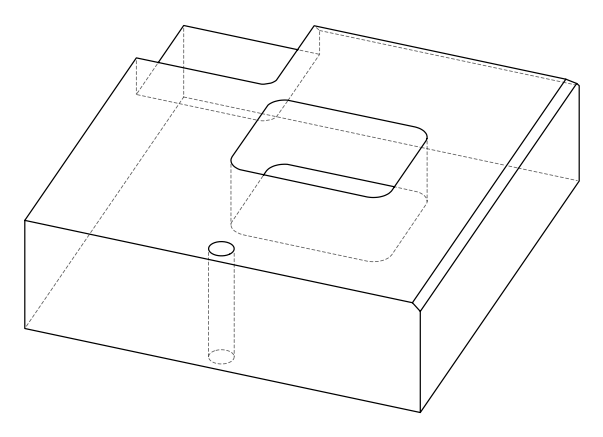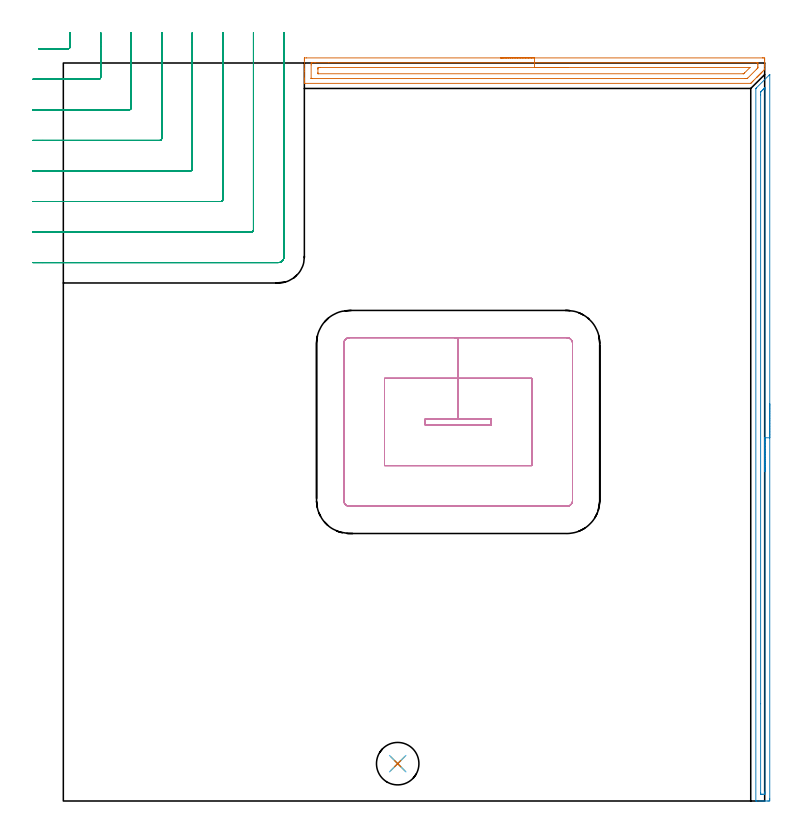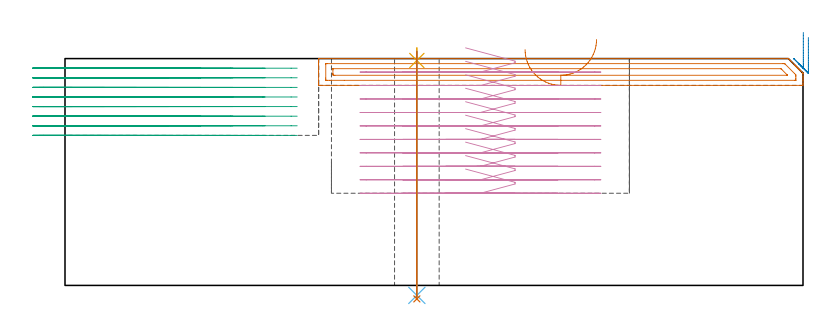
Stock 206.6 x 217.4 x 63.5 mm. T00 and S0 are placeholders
(PLAN: 7 operations, 5 tool changes, 28.8 min)
(1 AREA_MILL | FG_CHAMFER_SURFACE | UGT0205_001 | 3.43 min | 3948 mm3)
(2 AREA_MILL_1 | FG_CHAMFER_SURFACE_1 | UGT0205_001 | 3.56 min | 1777 mm3)
(3 MILL_CORNER_NOTCH_RECTANGULAR | CORNER_NOTCH_RECTANGULAR | NXT0201_011 | Follow Part, ap 3, ae 75% | 11.43 min | 98517 mm3)
(4 MILL_RECTANGULAR_POCKET | POCKET_RECTANGULAR_STRAIGHT | NXT0201_012 | Follow Part, ap 4, ae 75% | 9.81 min | 203542 mm3)
(5 SPOT_DRILL | STEP1HOLE | NXT0321_9005460120000 | 0.03 min | 4 mm3)
(6 DRILL_THROUGH_HOLE_INTO_CENTER | STEP1HOLE | NXT0301_042 | 0.27 min | 2505 mm3)
(7 DRILL_TO_ENLARGE_THROUGH_HOLE | STEP1HOLE | NXT0301_096 | 0.28 min | 5281 mm3)
(TOOL UGT0205_001 | Chamfer Mill 20 x 3 x 45 deg. | D20 FL50 Z2)
(TOOL NXT0201_011 | ENDMILL 12mm [2P460-1200-NA 1630] | D12 FL38 Z6)
(TOOL NXT0201_012 | ENDMILL 16mm [2P460-1600-NA 1630] | D16 FL38 Z6)
(TOOL NXT0321_9005460120000 | NC Spot Drill, 142deg, 12mm, Carbide, Uncoated | D12 PA142 FL30 Z2)
(TOOL NXT0301_042 | Carbide Drill 7.1mm [860.1-0710-057A1-MM 2214] | D7.1 PA140 FL85 Z2)
(TOOL NXT0301_096 | Carbide Drill 12.5mm [860.1-1250-063A1-MM 2214] | D12.5 PA140 FL77 Z2)
(OP 1 AREA_MILL)
G17 G21 G94 G90
T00 M6
G54
G17 G0 G90 X128.8 Y218.9 S1061 M3
G43 Z73.5 H0
Z66.
G94 G1 X128.838 Z65.128 F250.
X128.952 Z64.264
X129.141 Z63.412
X129.403 Z62.58
X129.737 Z61.774
X130.14 Z61.
X130.608 Z60.264
X131.14 Z59.572
X131.729 Z58.929
X132.372 Z58.34
X133.064 Z57.808
X133.8 Z57.34
X134.574 Z56.937
X135.38 Z56.603
X136.212 Z56.341
X137.064 Z56.152
X137.928 Z56.038
X138.8 Z56.
X206.024
X206.159 Y218.899 Z56.001
X206.599 Y218.891 Z56.005
X206.6 Y218.541 Z56.356
Y218.278 Z56.619
Y217.647 Z57.249
Y217.384 Z57.512
Y216.857 Z58.042
Y216.491 Z58.409
Y215.597 Z59.303
X206.599 Y215.57 Z59.33
X206.59 Y215.502 Z59.397
X206.459 Y215.358 Z59.541
X206.036 Y214.936 Z59.964
X205.805 Y214.703 Z60.193
X205.727 Y214.626 Z60.273
X205.582 Y214.482 Z60.418
X205.507 Y214.405 Z60.491
X205.43 Y214.33 Z60.57
X205.283 Y214.183 Z60.717
X205.209 Y214.107 Z60.789
X205.133 Y214.033 Z60.866
X204.984 Y213.884 Z61.015
X204.911 Y213.81 Z61.087
X204.836 Y213.736 Z61.163
X204.685 Y213.585 Z61.314
X204.613 Y213.512 Z61.385
X204.54 Y213.439 Z61.46
X204.386 Y213.286 Z61.613
X204.315 Y213.214 Z61.683
X204.243 Y213.142 Z61.757
X203.352 Y212.252 Z62.647
X203.122 Y212.022 Z62.878
X202.907 Y211.806 Z63.091
X202.567 Y211.467 Z63.432
X202.511 Y211.412 Z63.485
X202.495 Y211.406 Z63.492
X202.462 Y211.4 Z63.5
X71.131
X71.01 Y211.403 Z63.488
X71.007 Y211.449 Z63.443
X71. Y211.767 Z63.132
Y212.389 Z62.51
Y212.916 Z61.979
Y214.967 Z59.931
Y215.597 Z59.298
X71.001 Y218.278 Z56.618
X71.003 Y218.854 Z56.043
X71.007 Y218.891 Z56.005
X71.576 Y218.9 Z56.
X138.8
Y217.486 Z57.414
X204.243 Y217.485 Z57.415
X204.344 Y217.484 Z57.416
X204.546 Y217.48 Z57.42
X204.591 Y217.478 Z57.422
X204.594 Y217.466 Z57.434
X204.597 Y217.435 Z57.465
X204.599 Y217.384 Z57.516
X204.6 Y217.026 Z57.874
X204.599 Y216.491 Z58.409
X204.597 Y216.135 Z58.765
X204.59 Y215.999 Z58.901
X204.579 Y215.941 Z58.959
X204.537 Y215.896 Z59.004
X204.247 Y215.597 Z59.303
X201.572 Y212.921 Z61.979
X201.566 Y212.916 Z61.984
X201.463 Y212.824 Z62.076
X201.086 Y212.818 Z62.082
X200.884 Y212.815 Z62.085
X73.357
X73.256 Y212.816 Z62.084
X73.054 Y212.82 Z62.08
X73.009 Y212.822 Z62.078
X73.006 Y212.834 Z62.066
X73.003 Y212.865 Z62.035
X73.001 Y212.916 Z61.984
Y216.848 Z58.052
X73.008 Y217.384 Z57.516
X73.01 Y217.467 Z57.433
X73.156 Y217.479 Z57.421
X73.258 Y217.483 Z57.417
X73.357 Y217.485 Z57.415
X74.146 Y217.486 Z57.414
X78.187
X138.8
Y216.072 Z58.828
X202.118 Y216.071 Z58.829
X202.167 Y216.07 Z58.83
X202.242 Y216.065 Z58.835
X202.251 Y216.062 Z58.838
X202.244 Y216.048 Z58.852
X202.218 Y216.018 Z58.882
X200.681 Y214.481 Z60.419
X200.451 Y214.262 Z60.638
X200.416 Y214.235 Z60.665
X200.368 Y214.232 Z60.668
X200.263 Y214.229 Z60.671
X75.07
X75.03 Y214.232 Z60.668
X75.015 Y214.234 Z60.666
X75.01 Y214.288 Z60.612
X75.002 Y214.565 Z60.335
X75. Y215.597 Z59.303
X75.001 Y215.734 Z59.166
X75.01 Y215.873 Z59.027
X75.029 Y216.065 Z58.835
X75.138 Y216.067 Z58.833
X75.556 Y216.071 Z58.829
X138.8 Y216.072 Z58.828
X139.672 Z58.867
X140.536 Z58.98
X141.388 Z59.169
X142.22 Z59.432
X143.026 Z59.765
X143.8 Z60.168
X144.536 Z60.637
X145.228 Z61.168
X145.871 Z61.757
X146.46 Z62.401
X146.992 Z63.093
X147.46 Z63.828
X147.863 Z64.602
X148.197 Z65.408
X148.459 Z66.24
X148.648 Z67.092
X148.762 Z67.957
X148.8 Z68.828
G0 Z73.5
M5
M2
(OP 2 AREA_MILL_1)
G17 G21 G94 G90
T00 M6
G54
G17 G0 G90 X208.1 Y117. S1061 M3
G43 Z73.5 H0
Z69.4
G94 G1 Y116.962 Z68.528 F250.
Y116.848 Z67.664
Y116.659 Z66.812
Y116.397 Z65.98
Y116.063 Z65.174
Y115.66 Z64.4
Y115.191 Z63.664
Y114.66 Z62.972
Y114.071 Z62.329
Y113.428 Z61.74
Y112.736 Z61.208
Y112. Z60.74
Y111.226 Z60.337
Y110.42 Z60.003
Y109.588 Z59.741
Y108.736 Z59.552
Y107.871 Z59.438
Y107. Z59.4
X208.099 Y0.626 Z59.401
X208.097 Y0.313
X208.093 Y0.01 Z59.403
X207.792 Y0. Z59.703
X207.531 Z59.964
X206.921 Z60.573
X206.398 Z61.098
X206.05 Z61.446
X205.527 Z61.969
X205.179 Z62.316
X204.246 Z63.254
X204.122 Y0.001 Z63.37
X204.099 Y0.002 Z63.393
X204.003 Y0.01 Z63.488
X204. Y0.179 Z63.5
Y209.799
X204.004 Y209.895 Z63.489
X204.042 Y209.94 Z63.453
X204.224 Y210.125 Z63.275
X207.92 Y213.821 Z59.578
X208.049 Y213.953 Z59.443
X208.091 Y213.983 Z59.4
X208.093 Y213.975 Z59.398
X208.096 Y213.96 Z59.396
X208.1 Y213.852 Z59.4
Y107.
X206.686 Z60.814
X206.685 Y2.656 Z60.815
X206.684 Y2.414 Z60.816
X206.68 Y2.088 Z60.82
X206.679 Y2.015 Z60.821
X206.587 Y2.009 Z60.913
X206.451 Y2.002 Z61.049
X206.05 Y2.001 Z61.45
X205.58 Y2.002 Z61.92
X205.45 Y2.008 Z62.05
X205.424 Y2.01 Z62.076
X205.421 Y2.056 Z62.079
X205.417 Y2.169 Z62.083
X205.415 Y2.414 Z62.085
X205.414 Y28.654 Z62.086
Y208.011
X205.416 Y208.662 Z62.084
X205.418 Y208.784 Z62.082
X205.421 Y208.842 Z62.079
X205.429 Y208.867 Z62.071
X205.459 Y208.905 Z62.041
X205.757 Y209.206 Z61.743
X206.05 Y209.5 Z61.45
X206.197 Y209.648 Z61.303
X206.349 Y209.799 Z61.151
X206.46 Y209.907 Z61.04
X206.644 Y210.083 Z60.856
X206.679 Y210.106 Z60.821
X206.682 Y210.044 Z60.818
X206.685 Y209.799 Z60.815
Y209.601
X206.686 Y107. Z60.814
Y106.128 Z60.852
Y105.263 Z60.966
Y104.412 Z61.155
Y103.58 Z61.417
Y102.774 Z61.751
Y102. Z62.154
Y101.264 Z62.623
Y100.572 Z63.154
Y99.929 Z63.743
Y99.339 Z64.386
Y98.808 Z65.079
Y98.34 Z65.814
Y97.937 Z66.588
Y97.603 Z67.394
Y97.341 Z68.226
Y97.152 Z69.078
Y97.038 Z69.943
Y97. Z70.814
G0 Z73.5
M5
M2
(OP 3 MILL_CORNER_NOTCH_RECTANGULAR)
G17 G21 G94 G90
T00 M6
G54
G17 G0 G90 X-7.285 Y221.6 S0 M3
G43 Z73.5 H1
Z60.812
G94 G1 X-4.285 F250.
X1.404 F500.
G3 X2. Y222.196 R0.6
G1 Y223.4
Y226.4 F250.
G0 Z73.5
X-9. Y212.6
Z60.812
G1 X-6.
X10.404 F500.
G3 X11. Y213.196 R0.6
G1 Y222.196
Y223.4
Y226.4 F250.
G0 Z73.5
X-9. Y203.6
Z60.812
G1 X-6.
X19.404 F500.
G3 X20. Y204.196 R0.6
G1 Y223.4
Y226.4 F250.
G0 Z73.5
X-9. Y194.6
Z60.812
G1 X-6.
X28.403 F500.
G3 X29. Y195.197 R0.6
G1 Y223.4
Y226.4 F250.
G0 Z73.5
X-9. Y185.6
Z60.812
G1 X-6.
X37.403 F500.
G3 X38. Y186.197 R0.6
G1 Y223.4
Y226.4 F250.
G0 Z73.5
X-9. Y176.6
Z60.812
G1 X-6.
X46.403 F500.
G3 X47. Y177.197 R0.6
G1 Y223.4
Y226.4 F250.
G0 Z73.5
X-9. Y167.6
Z60.812
G1 X-6.
X55.403 F500.
G3 X56. Y168.197 R0.6
G1 Y177.197
Y223.4
Y226.4 F250.
G0 Z73.5
X-9. Y158.6
Z60.812
G1 X-6.
X63.3 F500.
G3 X65. Y160.3 R1.7
G1 Y223.399
Y226.399 F250.
G0 Z73.5
X-7.285 Y221.6
Z58.125
G1 X-4.285
X1.404 F500.
G3 X2. Y222.196 R0.6
G1 Y223.4
Y226.4 F250.
G0 Z73.5
X-9. Y212.6
Z58.125
G1 X-6.
X10.404 F500.
G3 X11. Y213.196 R0.6
G1 Y223.4
Y226.4 F250.
G0 Z73.5
X-9. Y203.6
Z58.125
G1 X-6.
X19.404 F500.
G3 X20. Y204.196 R0.6
G1 Y223.4
Y226.4 F250.
G0 Z73.5
X-9. Y194.6
Z58.125
G1 X-6.
X28.403 F500.
G3 X29. Y195.197 R0.6
G1 Y223.4
Y226.4 F250.
G0 Z73.5
X-9. Y185.6
Z58.125
G1 X-6.
X37.403 F500.
G3 X38. Y186.197 R0.6
G1 Y223.4
Y226.4 F250.
G0 Z73.5
X-9. Y176.6
Z58.125
G1 X-6.
X46.403 F500.
G3 X47. Y177.197 R0.6
G1 Y223.4
Y226.4 F250.
G0 Z73.5
X-9. Y167.6
Z58.125
G1 X-6.
X55.403 F500.
G3 X56. Y168.197 R0.6
G1 Y223.4
Y226.4 F250.
G0 Z73.5
X-9. Y158.6
Z58.125
G1 X-6.
X63.3 F500.
G3 X65. Y160.3 R1.7
G1 Y223.4
Y226.4 F250.
G0 Z73.5
X-7.285 Y221.6
Z55.437
G1 X-4.285
X1.404 F500.
G3 X2. Y222.196 R0.6
G1 Y223.4
Y226.4 F250.
G0 Z73.5
X-9. Y212.6
Z55.437
G1 X-6.
X10.404 F500.
G3 X11. Y213.196 R0.6
G1 Y223.4
Y226.4 F250.
G0 Z73.5
X-9. Y203.6
Z55.437
G1 X-6.
X19.404 F500.
G3 X20. Y204.196 R0.6
G1 Y223.4
Y226.4 F250.
G0 Z73.5
X-9. Y194.6
Z55.437
G1 X-6.
X28.403 F500.
G3 X29. Y195.197 R0.6
G1 Y223.4
Y226.4 F250.
G0 Z73.5
X-9. Y185.6
Z55.437
G1 X-6.
X37.403 F500.
G3 X38. Y186.197 R0.6
G1 Y223.4
Y226.4 F250.
G0 Z73.5
X-9. Y176.6
Z55.437
G1 X-6.
X46.403 F500.
G3 X47. Y177.197 R0.6
G1 Y223.4
Y226.4 F250.
G0 Z73.5
X-9. Y167.6
Z55.437
G1 X-6.
X55.403 F500.
G3 X56. Y168.197 R0.6
G1 Y223.4
Y226.4 F250.
G0 Z73.5
X-9. Y158.6
Z55.437
G1 X-6.
X63.3 F500.
G3 X65. Y160.3 R1.7
G1 Y223.4
Y226.4 F250.
G0 Z73.5
X-7.285 Y221.6
Z52.75
G1 X-4.285
X1.404 F500.
G3 X2. Y222.196 R0.6
G1 Y223.4
Y226.4 F250.
G0 Z73.5
X-9. Y212.6
Z52.75
G1 X-6.
X10.404 F500.
G3 X11. Y213.196 R0.6
G1 Y223.4
Y226.4 F250.
G0 Z73.5
X-9. Y203.6
Z52.75
G1 X-6.
X19.404 F500.
G3 X20. Y204.196 R0.6
G1 Y223.4
Y226.4 F250.
G0 Z73.5
X-9. Y194.6
Z52.75
G1 X-6.
X28.403 F500.
G3 X29. Y195.197 R0.6
G1 Y223.4
Y226.4 F250.
G0 Z73.5
X-9. Y185.6
Z52.75
G1 X-6.
X37.403 F500.
G3 X38. Y186.197 R0.6
G1 Y223.4
Y226.4 F250.
G0 Z73.5
X-9. Y176.6
Z52.75
G1 X-6.
X46.403 F500.
G3 X47. Y177.197 R0.6
G1 Y223.4
Y226.4 F250.
G0 Z73.5
X-9. Y167.6
Z52.75
G1 X-6.
X55.403 F500.
G3 X56. Y168.197 R0.6
G1 Y223.4
Y226.4 F250.
G0 Z73.5
X-9. Y158.6
Z52.75
G1 X-6.
X63.3 F500.
G3 X65. Y160.3 R1.7
G1 Y223.4
Y226.4 F250.
G0 Z73.5
X-7.285 Y221.6
Z50.062
G1 X-4.285
X1.404 F500.
G3 X2. Y222.196 R0.6
G1 Y223.4
Y226.4 F250.
G0 Z73.5
X-9. Y212.6
Z50.062
G1 X-6.
X10.404 F500.
G3 X11. Y213.196 R0.6
G1 Y223.4
Y226.4 F250.
G0 Z73.5
X-9. Y203.6
Z50.062
G1 X-6.
X19.404 F500.
G3 X20. Y204.196 R0.6
G1 Y223.4
Y226.4 F250.
G0 Z73.5
X-9. Y194.6
Z50.062
G1 X-6.
X28.403 F500.
G3 X29. Y195.197 R0.6
G1 Y223.4
Y226.4 F250.
G0 Z73.5
X-9. Y185.6
Z50.062
G1 X-6.
X37.403 F500.
G3 X38. Y186.197 R0.6
G1 Y223.4
Y226.4 F250.
G0 Z73.5
X-9. Y176.6
Z50.062
G1 X-6.
X46.403 F500.
G3 X47. Y177.197 R0.6
G1 Y223.4
Y226.4 F250.
G0 Z73.5
X-9. Y167.6
Z50.062
G1 X-6.
X55.403 F500.
G3 X56. Y168.197 R0.6
G1 Y223.4
Y226.4 F250.
G0 Z73.5
X-9. Y158.6
Z50.062
G1 X-6.
X63.3 F500.
G3 X65. Y160.3 R1.7
G1 Y223.4
Y226.4 F250.
G0 Z73.5
X-7.285 Y221.6
Z47.375
G1 X-4.285
X1.404 F500.
G3 X2. Y222.196 R0.6
G1 Y223.4
Y226.4 F250.
G0 Z73.5
X-9. Y212.6
Z47.375
G1 X-6.
X10.404 F500.
G3 X11. Y213.196 R0.6
G1 Y223.4
Y226.4 F250.
G0 Z73.5
X-9. Y203.6
Z47.375
G1 X-6.
X19.404 F500.
G3 X20. Y204.196 R0.6
G1 Y223.4
Y226.4 F250.
G0 Z73.5
X-9. Y194.6
Z47.375
G1 X-6.
X28.403 F500.
G3 X29. Y195.197 R0.6
G1 Y223.4
Y226.4 F250.
G0 Z73.5
X-9. Y185.6
Z47.375
G1 X-6.
X37.403 F500.
G3 X38. Y186.197 R0.6
G1 Y223.4
Y226.4 F250.
G0 Z73.5
X-9. Y176.6
Z47.375
G1 X-6.
X46.403 F500.
G3 X47. Y177.197 R0.6
G1 Y223.4
Y226.4 F250.
G0 Z73.5
X-9. Y167.6
Z47.375
G1 X-6.
X55.403 F500.
G3 X56. Y168.197 R0.6
G1 Y223.4
Y226.4 F250.
G0 Z73.5
X-9. Y158.6
Z47.375
G1 X-6.
X63.3 F500.
G3 X65. Y160.3 R1.7
G1 Y223.4
Y226.4 F250.
G0 Z73.5
X-7.285 Y221.6
Z44.687
G1 X-4.285
X1.404 F500.
G3 X2. Y222.196 R0.6
G1 Y223.4
Y226.4 F250.
G0 Z73.5
X-9. Y212.6
Z44.687
G1 X-6.
X10.404 F500.
G3 X11. Y213.196 R0.6
G1 Y223.4
Y226.4 F250.
G0 Z73.5
X-9. Y203.6
Z44.687
G1 X-6.
X19.404 F500.
G3 X20. Y204.196 R0.6
G1 Y223.4
Y226.4 F250.
G0 Z73.5
X-9. Y194.6
Z44.687
G1 X-6.
X28.403 F500.
G3 X29. Y195.197 R0.6
G1 Y223.4
Y226.4 F250.
G0 Z73.5
X-9. Y185.6
Z44.687
G1 X-6.
X37.403 F500.
G3 X38. Y186.197 R0.6
G1 Y223.4
Y226.4 F250.
G0 Z73.5
X-9. Y176.6
Z44.687
G1 X-6.
X46.403 F500.
G3 X47. Y177.197 R0.6
G1 Y223.4
Y226.4 F250.
G0 Z73.5
X-9. Y167.6
Z44.687
G1 X-6.
X55.403 F500.
G3 X56. Y168.197 R0.6
G1 Y223.4
Y226.4 F250.
G0 Z73.5
X-9. Y158.6
Z44.687
G1 X-6.
X63.3 F500.
G3 X65. Y160.3 R1.7
G1 Y223.4
Y226.4 F250.
G0 Z73.5
X-7.285 Y221.6
Z42.
G1 X-4.285
X1.404 F500.
G3 X2. Y222.196 R0.6
G1 Y223.4
Y226.4 F250.
G0 Z73.5
X-9. Y212.6
Z42.
G1 X-6.
X10.404 F500.
G3 X11. Y213.196 R0.6
G1 Y223.4
Y226.4 F250.
G0 Z73.5
X-9. Y203.6
Z42.
G1 X-6.
X19.404 F500.
G3 X20. Y204.196 R0.6
G1 Y223.4
Y226.4 F250.
G0 Z73.5
X-9. Y194.6
Z42.
G1 X-6.
X28.403 F500.
G3 X29. Y195.197 R0.6
G1 Y223.4
Y226.4 F250.
G0 Z73.5
X-9. Y185.6
Z42.
G1 X-6.
X37.403 F500.
G3 X38. Y186.197 R0.6
G1 Y223.4
Y226.4 F250.
G0 Z73.5
X-9. Y176.6
Z42.
G1 X-6.
X46.403 F500.
G3 X47. Y177.197 R0.6
G1 Y223.4
Y226.4 F250.
G0 Z73.5
X-9. Y167.6
Z42.
G1 X-6.
X55.403 F500.
G3 X56. Y168.197 R0.6
G1 Y223.4
Y226.4 F250.
G0 Z73.5
X-9. Y158.6
Z42.
G1 X-6.
X63.3 F500.
G3 X65. Y160.3 R1.7
G1 Y223.4
Y226.4 F250.
G0 Z73.5
M5
M2
(OP 4 MILL_RECTANGULAR_POCKET)
G17 G21 G94 G90
T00 M6
G54
G17 G0 G90 X112.134 Y110.8 S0 M3
G43 Z73.5 H1
Z66.5
G94 G1 X126. Z62.785 F250.
Y112.5 Z62.329
X116.3 Z59.73
X106.6 F500.
Y110.8
X126.
Y112.5
X116.3
Y124.5
X94.6
Y98.8
X138.
Y124.5
X116.3
Y136.5
X84.3
G3 X82.6 Y134.8 R1.7
G1 Y88.5
G3 X84.3 Y86.8 R1.7
G1 X148.3
G3 X150. Y88.5 R1.7
G1 Y134.8
G3 X148.3 Y136.5 R1.7
G1 X116.3
X115.3
G0 X112.134 Y110.8 Z62.73
G1 X126. Z59.015 F250.
Y112.5 Z58.559
X116.3 Z55.96
X106.6 F500.
Y110.8
X126.
Y112.5
X116.3
Y124.5
X94.6
Y98.8
X138.
Y124.5
X116.3
Y136.5
X84.3
G3 X82.6 Y134.8 R1.7
G1 Y88.5
G3 X84.3 Y86.8 R1.7
G1 X148.3
G3 X150. Y88.5 R1.7
G1 Y134.8
G3 X148.3 Y136.5 R1.7
G1 X116.3
X115.3
G0 X112.134 Y110.8 Z58.96
G1 X126. Z55.245 F250.
Y112.5 Z54.789
X116.3 Z52.19
X106.6 F500.
Y110.8
X126.
Y112.5
X116.3
Y124.5
X94.6
Y98.8
X138.
Y124.5
X116.3
Y136.5
X84.3
G3 X82.6 Y134.8 R1.7
G1 Y88.5
G3 X84.3 Y86.8 R1.7
G1 X148.3
G3 X150. Y88.5 R1.7
G1 Y134.8
G3 X148.3 Y136.5 R1.7
G1 X116.3
X115.3
G0 X112.134 Y110.8 Z55.19
G1 X126. Z51.475 F250.
Y112.5 Z51.019
X116.3 Z48.42
X106.6 F500.
Y110.8
X126.
Y112.5
X116.3
Y124.5
X94.6
Y98.8
X138.
Y124.5
X116.3
Y136.5
X84.3
G3 X82.6 Y134.8 R1.7
G1 Y88.5
G3 X84.3 Y86.8 R1.7
G1 X148.3
G3 X150. Y88.5 R1.7
G1 Y134.8
G3 X148.3 Y136.5 R1.7
G1 X116.3
X115.3
G0 X112.134 Y110.8 Z51.42
G1 X126. Z47.705 F250.
Y112.5 Z47.249
X116.3 Z44.65
X106.6 F500.
Y110.8
X126.
Y112.5
X116.3
Y124.5
X94.6
Y98.8
X138.
Y124.5
X116.3
Y136.5
X84.3
G3 X82.6 Y134.8 R1.7
G1 Y88.5
G3 X84.3 Y86.8 R1.7
G1 X148.3
G3 X150. Y88.5 R1.7
G1 Y134.8
G3 X148.3 Y136.5 R1.7
G1 X116.3
X115.3
G0 X112.134 Y110.8 Z47.65
G1 X126. Z43.935 F250.
Y112.5 Z43.479
X116.3 Z40.88
X106.6 F500.
Y110.8
X126.
Y112.5
X116.3
Y124.5
X94.6
Y98.8
X138.
Y124.5
X116.3
Y136.5
X84.3
G3 X82.6 Y134.8 R1.7
G1 Y88.5
G3 X84.3 Y86.8 R1.7
G1 X148.3
G3 X150. Y88.5 R1.7
G1 Y134.8
G3 X148.3 Y136.5 R1.7
G1 X116.3
X115.3
G0 X112.134 Y110.8 Z43.88
G1 X126. Z40.165 F250.
Y112.5 Z39.709
X116.3 Z37.11
X106.6 F500.
Y110.8
X126.
Y112.5
X116.3
Y124.5
X94.6
Y98.8
X138.
Y124.5
X116.3
Y136.5
X84.3
G3 X82.6 Y134.8 R1.7
G1 Y88.5
G3 X84.3 Y86.8 R1.7
G1 X148.3
G3 X150. Y88.5 R1.7
G1 Y134.8
G3 X148.3 Y136.5 R1.7
G1 X116.3
X115.3
G0 X112.134 Y110.8 Z40.11
G1 X126. Z36.395 F250.
Y112.5 Z35.939
X116.3 Z33.34
X106.6 F500.
Y110.8
X126.
Y112.5
X116.3
Y124.5
X94.6
Y98.8
X138.
Y124.5
X116.3
Y136.5
X84.3
G3 X82.6 Y134.8 R1.7
G1 Y88.5
G3 X84.3 Y86.8 R1.7
G1 X148.3
G3 X150. Y88.5 R1.7
G1 Y134.8
G3 X148.3 Y136.5 R1.7
G1 X116.3
X115.3
G0 X112.134 Y110.8 Z36.34
G1 X126. Z32.625 F250.
Y112.5 Z32.169
X116.3 Z29.57
X106.6 F500.
Y110.8
X126.
Y112.5
X116.3
Y124.5
X94.6
Y98.8
X138.
Y124.5
X116.3
Y136.5
X84.3
G3 X82.6 Y134.8 R1.7
G1 Y88.5
G3 X84.3 Y86.8 R1.7
G1 X148.3
G3 X150. Y88.5 R1.7
G1 Y134.8
G3 X148.3 Y136.5 R1.7
G1 X116.3
X115.3
G0 X112.134 Y110.8 Z32.57
G1 X126. Z28.855 F250.
Y112.5 Z28.399
X116.3 Z25.8
X106.6 F500.
Y110.8
X126.
Y112.5
X116.3
Y124.5
X94.6
Y98.8
X138.
Y124.5
X116.3
Y136.5
X84.3
G3 X82.6 Y134.8 R1.7
G1 Y88.5
G3 X84.3 Y86.8 R1.7
G1 X148.3
G3 X150. Y88.5 R1.7
G1 Y134.8
G3 X148.3 Y136.5 R1.7
G1 X116.3
X115.3
G0 Z73.5
M5
M2
(OP 5 SPOT_DRILL)
G17 G21 G94 G90
T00 M6
G54
G17 G0 G90 X98.5 Y11. S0 M3
G43 Z73.5 H0
G94 G81 G98 Z62.962 F250. R66.5
G80
M5
M2
(OP 6 DRILL_THROUGH_HOLE_INTO_CENTER)
G17 G21 G94 G90
T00 M6
G54
G17 G0 G90 X98.5 Y11. S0 M3
G43 Z73.5 H1
G94 G73 G98 Z-2.792 F250. Q6.629 R65.5
G80
M5
M2
(OP 7 DRILL_TO_ENLARGE_THROUGH_HOLE)
G17 G21 G94 G90
T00 M6
G54
G17 G0 G90 X98.5 Y11. S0 M3
G43 Z73.5 H1
G94 G73 G98 Z-3.775 F250. Q11.212 R65.5
G80
M5
M2
